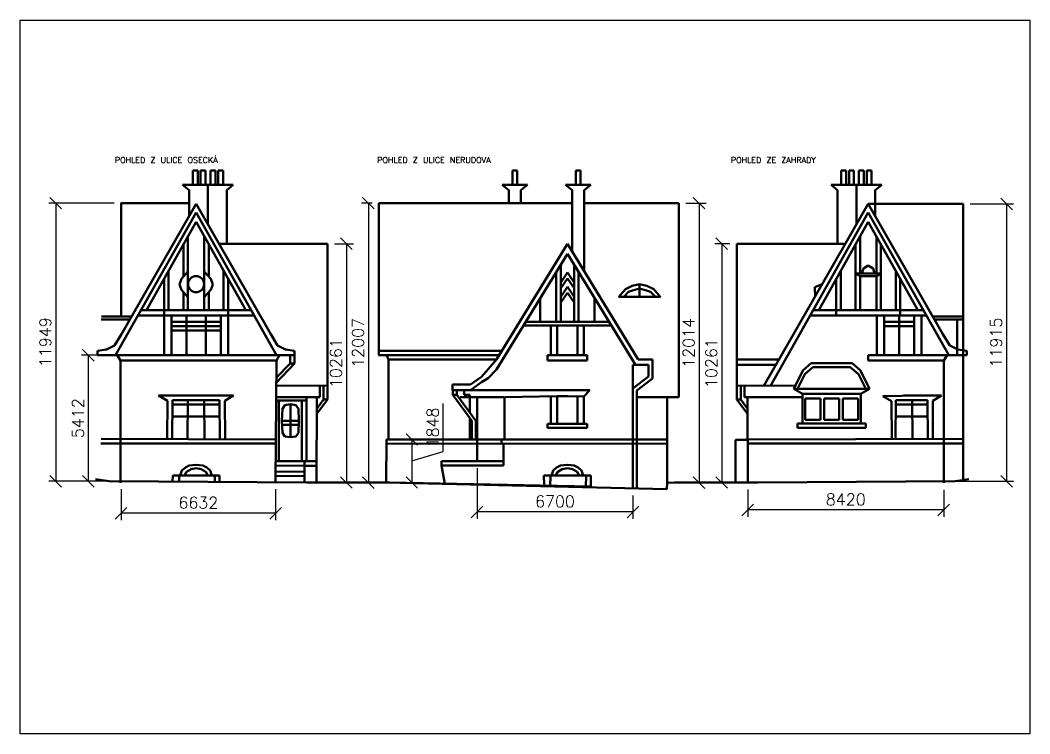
# Model space of a CAD drawing. Header units: millimetres. Extents: x -1463353 to -693674, y -1913439 to -867598.
# Drawn here: x -737048 to -693674, y -977796 to -947128 of the extents above; entities that cross this region are included whole.
import ezdxf

# ---------------------------------------------------------------- set-up
doc = ezdxf.new("R2010")
doc.units = ezdxf.units.MM
doc.layers.add('hervert-pohled', color=1, linetype='Continuous', lineweight=50)
doc.layers.add('vykres', color=9, linetype='Continuous', plot=False)
doc.styles.get("Standard").update_dxf_attribs({"font": 'txt.shx'})
doc.dimstyles.new('ISO-25', dxfattribs={"dimtxt": 500, "dimasz": 500, "dimexe": 300, "dimexo": 300, "dimgap": 200, "dimtad": 1, "dimdec": 0, "dimtxsty": 'Standard', "dimblk": 'OBLIQUE', "dimcen": 1, "dimadec": 0, "dimazin": 0, "dimtfac": 1, "dimtdec": 0, "dimtmove": 1, "dimatfit": 3, "dimldrblk": 'OBLIQUE', "dimfxl": 0, "dimarcsym": 0})

# ---------------------------------------------------------------- blocks, each defined once
blk = doc.blocks.new('_Oblique')
at = {"color": 0, "linetype": 'ByBlock', "lineweight": -2}
blk.add_line((-0.5, -0.5), (0.5, 0.5), dxfattribs=at)
blk = doc.blocks.new('*D114')
at = {"layer": 'Defpoints', "color": 0}
for p in [(-732711, -954991), (-735519, -966940), (-732733, -966940)]:
    blk.add_point(p, dxfattribs=at)
at = {"layer": 'hervert-pohled', "color": 0, "lineweight": -2}
for p, q in [((-733011, -954991), (-735819, -954991)), ((-735519, -954991), (-735519, -966940)), ((-733033, -966940), (-735819, -966940))]:
    blk.add_line(p, q, dxfattribs=at)
at = {"layer": 'hervert-pohled', "color": 0, "lineweight": -2, "xscale": 500, "yscale": 500, "zscale": 500}
for p, rotation in [((-735519, -954991), 90), ((-735519, -966940), 270)]:
    blk.add_blockref('_Oblique', p, dxfattribs=dict(at, rotation=rotation))
at = {"layer": 'hervert-pohled', "color": 0, "insert": (-735969, -960965), "char_height": 500, "attachment_point": 5, "rotation": 90}
blk.add_mtext('11949', dxfattribs=at)
blk = doc.blocks.new('*D115')
at = {"layer": 'Defpoints', "color": 0}
for p in [(-696538, -955025), (-697372, -966940), (-694671, -966940)]:
    blk.add_point(p, dxfattribs=at)
at = {"layer": 'hervert-pohled', "color": 0, "lineweight": -2}
for p, q in [((-696238, -955025), (-694371, -955025)), ((-694671, -955025), (-694671, -966940)), ((-697072, -966940), (-694371, -966940))]:
    blk.add_line(p, q, dxfattribs=at)
at = {"layer": 'hervert-pohled', "color": 0, "lineweight": -2, "xscale": 500, "yscale": 500, "zscale": 500}
for p, rotation in [((-694671, -955025), 90), ((-694671, -966940), 270)]:
    blk.add_blockref('_Oblique', p, dxfattribs=dict(at, rotation=rotation))
at = {"layer": 'hervert-pohled', "color": 0, "insert": (-695121, -960983), "char_height": 500, "attachment_point": 5, "rotation": 90}
blk.add_mtext('11915', dxfattribs=at)
blk = doc.blocks.new('*D116')
at = {"layer": 'Defpoints', "color": 0}
for p in [(-706255, -956734), (-706906, -966995), (-706241, -966995)]:
    blk.add_point(p, dxfattribs=at)
at = {"layer": 'hervert-pohled', "color": 0, "lineweight": -2}
for p, q in [((-706555, -956734), (-707206, -956734)), ((-706906, -956734), (-706906, -966995)), ((-706541, -966995), (-707206, -966995))]:
    blk.add_line(p, q, dxfattribs=at)
at = {"layer": 'hervert-pohled', "color": 0, "lineweight": -2, "xscale": 500, "yscale": 500, "zscale": 500}
for p, rotation in [((-706906, -956734), 90), ((-706906, -966995), 270)]:
    blk.add_blockref('_Oblique', p, dxfattribs=dict(at, rotation=rotation))
at = {"layer": 'hervert-pohled', "color": 0, "insert": (-707356, -961865), "char_height": 500, "attachment_point": 5, "rotation": 90}
blk.add_mtext('10261', dxfattribs=at)
blk = doc.blocks.new('*D117')
at = {"layer": 'Defpoints', "color": 0}
for p in [(-721633, -954991), (-722087, -966998), (-721320, -966998)]:
    blk.add_point(p, dxfattribs=at)
at = {"layer": 'hervert-pohled', "color": 0, "lineweight": -2}
for p, q in [((-721933, -954991), (-722387, -954991)), ((-722087, -954991), (-722087, -966998)), ((-721620, -966998), (-722387, -966998))]:
    blk.add_line(p, q, dxfattribs=at)
at = {"layer": 'hervert-pohled', "color": 0, "lineweight": -2, "xscale": 500, "yscale": 500, "zscale": 500}
for p, rotation in [((-722087, -954991), 90), ((-722087, -966998), 270)]:
    blk.add_blockref('_Oblique', p, dxfattribs=dict(at, rotation=rotation))
at = {"layer": 'hervert-pohled', "color": 0, "insert": (-722537, -960995), "char_height": 500, "attachment_point": 5, "rotation": 90}
blk.add_mtext('12007', dxfattribs=at)
blk = doc.blocks.new('*D118')
at = {"layer": 'Defpoints', "color": 0}
for p in [(-723849, -956734), (-723863, -966995), (-723035, -966995)]:
    blk.add_point(p, dxfattribs=at)
at = {"layer": 'hervert-pohled', "color": 0, "lineweight": -2}
for p, q in [((-723549, -956734), (-722735, -956734)), ((-723035, -956734), (-723035, -966995)), ((-723563, -966995), (-722735, -966995))]:
    blk.add_line(p, q, dxfattribs=at)
at = {"layer": 'hervert-pohled', "color": 0, "lineweight": -2, "xscale": 500, "yscale": 500, "zscale": 500}
for p, rotation in [((-723035, -956734), 90), ((-723035, -966995), 270)]:
    blk.add_blockref('_Oblique', p, dxfattribs=dict(at, rotation=rotation))
at = {"layer": 'hervert-pohled', "color": 0, "insert": (-723485, -961865), "char_height": 500, "attachment_point": 5, "rotation": 90}
blk.add_mtext('10261', dxfattribs=at)
blk = doc.blocks.new('*D119')
at = {"layer": 'Defpoints', "color": 0}
for p in [(-708745, -954991), (-709258, -967005), (-707882, -967005)]:
    blk.add_point(p, dxfattribs=at)
at = {"layer": 'hervert-pohled', "color": 0, "lineweight": -2}
for p, q in [((-708445, -954991), (-707582, -954991)), ((-707882, -954991), (-707882, -967005)), ((-708958, -967005), (-707582, -967005))]:
    blk.add_line(p, q, dxfattribs=at)
at = {"layer": 'hervert-pohled', "color": 0, "lineweight": -2, "xscale": 500, "yscale": 500, "zscale": 500}
for p, rotation in [((-707882, -954991), 90), ((-707882, -967005), 270)]:
    blk.add_blockref('_Oblique', p, dxfattribs=dict(at, rotation=rotation))
at = {"layer": 'hervert-pohled', "color": 0, "insert": (-708332, -960998), "char_height": 500, "attachment_point": 5, "rotation": 90}
blk.add_mtext('12014', dxfattribs=at)
blk = doc.blocks.new('*D120')
at = {"layer": 'Defpoints', "color": 0}
for p in [(-734119, -961528), (-732947, -961528), (-732733, -966940)]:
    blk.add_point(p, dxfattribs=at)
at = {"layer": 'hervert-pohled', "color": 0, "lineweight": -2}
for p, q in [((-733247, -961528), (-734419, -961528)), ((-734119, -966940), (-734119, -961528)), ((-733033, -966940), (-734419, -966940))]:
    blk.add_line(p, q, dxfattribs=at)
at = {"layer": 'hervert-pohled', "color": 0, "lineweight": -2, "xscale": 500, "yscale": 500, "zscale": 500}
for p, rotation in [((-734119, -961528), 90), ((-734119, -966940), 270)]:
    blk.add_blockref('_Oblique', p, dxfattribs=dict(at, rotation=rotation))
at = {"layer": 'hervert-pohled', "color": 0, "insert": (-734569, -964234), "char_height": 500, "attachment_point": 5, "rotation": 90}
blk.add_mtext('5412', dxfattribs=at)
blk = doc.blocks.new('*D121')
at = {"layer": 'Defpoints', "color": 0}
for p in [(-732711, -966985), (-726079, -966985), (-732711, -968315)]:
    blk.add_point(p, dxfattribs=at)
at = {"layer": 'hervert-pohled', "color": 0, "lineweight": -2}
for p, q in [((-732711, -967285), (-732711, -968615)), ((-726079, -967285), (-726079, -968615)), ((-726079, -968315), (-732711, -968315))]:
    blk.add_line(p, q, dxfattribs=at)
at = {"layer": 'hervert-pohled', "color": 0, "lineweight": -2, "xscale": 500, "yscale": 500, "zscale": 500, "rotation": 180}
blk.add_blockref('_Oblique', (-732711, -968315), dxfattribs=at)
at = {"layer": 'hervert-pohled', "color": 0, "lineweight": -2, "xscale": 500, "yscale": 500, "zscale": 500}
blk.add_blockref('_Oblique', (-726079, -968315), dxfattribs=at)
at = {"layer": 'hervert-pohled', "color": 0, "insert": (-729395, -967865), "char_height": 500, "attachment_point": 5}
blk.add_mtext('6632', dxfattribs=at)
blk = doc.blocks.new('*D122')
at = {"layer": 'Defpoints', "color": 0}
for p in [(-705792, -966994), (-697372, -967008), (-705792, -968175)]:
    blk.add_point(p, dxfattribs=at)
at = {"layer": 'hervert-pohled', "color": 0, "lineweight": -2}
for p, q in [((-705792, -967294), (-705792, -968475)), ((-697372, -967308), (-697372, -968475)), ((-697372, -968175), (-705792, -968175))]:
    blk.add_line(p, q, dxfattribs=at)
at = {"layer": 'hervert-pohled', "color": 0, "lineweight": -2, "xscale": 500, "yscale": 500, "zscale": 500, "rotation": 180}
blk.add_blockref('_Oblique', (-705792, -968175), dxfattribs=at)
at = {"layer": 'hervert-pohled', "color": 0, "lineweight": -2, "xscale": 500, "yscale": 500, "zscale": 500}
blk.add_blockref('_Oblique', (-697372, -968175), dxfattribs=at)
at = {"layer": 'hervert-pohled', "color": 0, "insert": (-701582, -967725), "char_height": 500, "attachment_point": 5}
blk.add_mtext('8420', dxfattribs=at)
blk = doc.blocks.new('*D123')
at = {"layer": 'Defpoints', "color": 0}
for p in [(-717422, -966078), (-710722, -967250), (-717422, -968259)]:
    blk.add_point(p, dxfattribs=at)
at = {"layer": 'hervert-pohled', "color": 0, "lineweight": -2}
for p, q in [((-717422, -966378), (-717422, -968559)), ((-710722, -967550), (-710722, -968559)), ((-710722, -968259), (-717422, -968259))]:
    blk.add_line(p, q, dxfattribs=at)
at = {"layer": 'hervert-pohled', "color": 0, "lineweight": -2, "xscale": 500, "yscale": 500, "zscale": 500, "rotation": 180}
blk.add_blockref('_Oblique', (-717422, -968259), dxfattribs=at)
at = {"layer": 'hervert-pohled', "color": 0, "lineweight": -2, "xscale": 500, "yscale": 500, "zscale": 500}
blk.add_blockref('_Oblique', (-710722, -968259), dxfattribs=at)
at = {"layer": 'hervert-pohled', "color": 0, "insert": (-714072, -967809), "char_height": 500, "attachment_point": 5}
blk.add_mtext('6700', dxfattribs=at)
blk = doc.blocks.new('*D124')
at = {"layer": 'Defpoints', "color": 0}
for p in [(-721317, -965147), (-721354, -966995), (-720223, -966995)]:
    blk.add_point(p, dxfattribs=at)
at = {"layer": 'hervert-pohled', "color": 0, "lineweight": -2}
for p, q in [((-718873, -965666), (-718873, -963599)), ((-721017, -965147), (-719923, -965147)), ((-720223, -965147), (-720223, -966995)), ((-720223, -966071), (-718873, -965666)), ((-721054, -966995), (-719923, -966995))]:
    blk.add_line(p, q, dxfattribs=at)
at = {"layer": 'hervert-pohled', "color": 0, "lineweight": -2, "xscale": 500, "yscale": 500, "zscale": 500}
for p, rotation in [((-720223, -965147), 90), ((-720223, -966995), 270)]:
    blk.add_blockref('_Oblique', p, dxfattribs=dict(at, rotation=rotation))
at = {"layer": 'hervert-pohled', "color": 0, "insert": (-719323, -964632), "char_height": 500, "attachment_point": 5, "rotation": 90}
blk.add_mtext('1848', dxfattribs=at)

msp = doc.modelspace()

# ---------------------------------------------------------------- linework, layer by layer
at = {"layer": 'hervert-pohled'}
for p, q in [((-729634.3, -953590.3), (-729634.3, -954196.9)), ((-729634.3, -953590.3), (-729422.8, -953590.3)), ((-729422.8, -953590.3), (-729422.8, -954196.9)), ((-729301.8, -953590.3), (-729301.8, -954196.9)), ((-729301.8, -953590.3), (-729090.4, -953590.3)), ((-729090.4, -953590.3), (-729090.4, -954196.9)), ((-728664.5, -953590.3), (-728875.9, -953590.3)), ((-728875.9, -953590.3), (-728875.9, -954196.9)), ((-728664.5, -953590.3), (-728664.5, -954196.9)), ((-728332, -953590.3), (-728543.5, -953590.3)), ((-728543.5, -953590.3), (-728543.5, -954196.9)), ((-728332, -953590.3), (-728332, -954196.9)), ((-715903.2, -953590.3), (-715903.2, -954196.9)), ((-715903.2, -953590.3), (-715691.8, -953590.3)), ((-715691.8, -953590.3), (-715903.2, -953590.3)), ((-715903.2, -953590.3), (-715903.2, -954196.9)), ((-715691.8, -953590.3), (-715691.8, -954196.9)), ((-715691.8, -953590.3), (-715691.8, -954196.9)), ((-713182.9, -953590.3), (-713182.9, -954196.9)), ((-713182.9, -953590.3), (-712971.4, -953590.3)), ((-712971.4, -953590.3), (-713182.9, -953590.3)), ((-713182.9, -953590.3), (-713182.9, -954196.9)), ((-712971.4, -953590.3), (-712971.4, -954196.9)), ((-712971.4, -953590.3), (-712971.4, -954196.9)), ((-701772.5, -953590.3), (-701772.5, -954196.9)), ((-701772.5, -953590.3), (-701561.1, -953590.3)), ((-701561.1, -953590.3), (-701561.1, -954196.9)), ((-701440.1, -953590.3), (-701440.1, -954196.9)), ((-701440.1, -953590.3), (-701228.6, -953590.3)), ((-701228.6, -953590.3), (-701228.6, -954196.9)), ((-701014.2, -953590.3), (-701014.2, -954196.9)), ((-700802.7, -953590.3), (-701014.2, -953590.3)), ((-700802.7, -953590.3), (-700802.7, -954196.9)), ((-700470.3, -953590.3), (-700681.7, -953590.3)), ((-700681.7, -953590.3), (-700681.7, -954196.9)), ((-700470.3, -953590.3), (-700470.3, -954196.9)), ((-728983.2, -954196.9), (-730074.7, -954196.9)), ((-730074.7, -954196.9), (-729791.6, -954432.7)), ((-728983.2, -955910.8), (-728983.2, -954196.9)), ((-728983.2, -954196.9), (-727891.6, -954196.9)), ((-727891.6, -954196.9), (-728174.7, -954432.7)), ((-715252.1, -954196.9), (-716343.7, -954196.9)), ((-716343.7, -954196.9), (-716060.6, -954432.7)), ((-716342.9, -954196.9), (-715251.3, -954196.9)), ((-715251.3, -954196.9), (-715534.5, -954432.7)), ((-712531.8, -954196.9), (-713623.3, -954196.9)), ((-713623.3, -954196.9), (-713340.2, -954432.7)), ((-713622.5, -954196.9), (-712531, -954196.9)), ((-712531, -954196.9), (-712814.1, -954432.7)), ((-701121.4, -954196.9), (-702213, -954196.9)), ((-702213, -954196.9), (-701929.9, -954432.7)), ((-701121.4, -955910.8), (-701121.4, -954196.9)), ((-701121.4, -954196.9), (-700029.8, -954196.9)), ((-700029.8, -954196.9), (-700313, -954432.7)), ((-729791.6, -954432.7), (-729791.6, -955549.3)), ((-728174.7, -954432.7), (-728174.7, -956734.1)), ((-716060.6, -954432.7), (-716060.6, -954991)), ((-715534.5, -954432.7), (-715534.5, -954991)), ((-713340.2, -954432.7), (-713340.2, -957062)), ((-712814.1, -954432.7), (-712814.1, -957921.8)), ((-701929.9, -954432.7), (-701929.9, -956734.1)), ((-700313, -954432.7), (-700313, -955549.3)), ((-729791.6, -954991), (-732722.6, -954991)), ((-732711, -954991), (-732711, -959868.7)), ((-732697.1, -960615.7), (-729491.1, -955025.2)), ((-726285, -960615.7), (-729491.1, -955025.2)), ((-721633.4, -954991), (-713340.2, -954991)), ((-721633.4, -954991), (-721633.4, -961528.1)), ((-708745.4, -954991), (-712814.1, -954991)), ((-708745.4, -954991), (-708745.4, -963321.5)), ((-703819.6, -960615.7), (-700613.5, -955025.2)), ((-697407.4, -960615.7), (-700613.5, -955025.2)), ((-700613.5, -955025.2), (-696537.8, -955025.2)), ((-696537.8, -955025.2), (-696537.8, -966884.7)), ((-729491.1, -955388.9), (-732946.5, -961528.1)), ((-729491.1, -955388.9), (-726035.6, -961528.1)), ((-700613.5, -955388.9), (-704069, -961528.1)), ((-700613.5, -955388.9), (-697158, -961528.1)), ((-731621.2, -959591), (-729491.1, -955794.7)), ((-727360.9, -959591), (-729491.1, -955794.7)), ((-702743.6, -959591), (-700613.5, -955794.7)), ((-698483.4, -959591), (-700613.5, -955794.7)), ((-730034.1, -958147.2), (-730034.1, -956762.4)), ((-729844, -959591), (-729844, -956423.8)), ((-729138.1, -959591), (-729138.1, -956423.8)), ((-728948.1, -958147.2), (-728948.1, -956762.4)), ((-723849.2, -956734.1), (-728511, -956734.1)), ((-723849.2, -956734.1), (-723849.2, -962846)), ((-713540.8, -956734.1), (-716581.3, -961703.2)), ((-713540.8, -956734.1), (-710500.4, -961703.2)), ((-706255.4, -956734.1), (-701593.5, -956734.1)), ((-706255.4, -956734.1), (-706255.4, -962846)), ((-701156.5, -959591), (-701156.5, -956762.4)), ((-700966.5, -958020.2), (-700966.5, -956423.8)), ((-700260.5, -958020.2), (-700260.5, -956423.8)), ((-700070.5, -959591), (-700070.5, -956762.4)), ((-713540.8, -957163.2), (-716581.3, -962132.3)), ((-713540.8, -957163.2), (-710615.9, -961943.5)), ((-713826.5, -960097.7), (-713826.5, -957630.1)), ((-713255.1, -960097.7), (-713255.1, -957630.1)), ((-730673.7, -959591), (-730673.7, -957902.3)), ((-728308.5, -959591), (-728308.5, -957902.3)), ((-714024.9, -960097.7), (-714024.9, -957954.4)), ((-713826.5, -958397.5), (-713540.8, -957976.2)), ((-713255.1, -958397.5), (-713540.8, -957976.2)), ((-713056.7, -960097.7), (-713056.7, -957954.4)), ((-701796.1, -959591), (-701796.1, -957902.3)), ((-701156.5, -958020.2), (-700613.5, -958020.2)), ((-700966.5, -958123.6), (-701156.5, -958020.2)), ((-700966.5, -959591), (-700966.5, -958123.6)), ((-700613.5, -958123.6), (-700966.5, -958123.6)), ((-700070.5, -958020.2), (-700613.5, -958020.2)), ((-700613.5, -958123.6), (-700260.5, -958123.6)), ((-700260.5, -958123.6), (-700070.5, -958020.2)), ((-700260.5, -959591), (-700260.5, -958123.6)), ((-699430.9, -959591), (-699430.9, -957902.3)), ((-730864.1, -959823.2), (-730864.1, -958241.7)), ((-728118.1, -959823.2), (-728118.1, -958241.7)), ((-713826.5, -958646.2), (-713540.8, -958224.9)), ((-713255.1, -958646.2), (-713540.8, -958224.9)), ((-710440.1, -958476.5), (-710440.1, -959012.9)), ((-702592.8, -958476.5), (-702911.4, -958596.8)), ((-701986.5, -959823.2), (-701986.5, -958241.7)), ((-699240.5, -959823.2), (-699240.5, -958241.7)), ((-730034.1, -958820.4), (-730034.1, -959591)), ((-728948.1, -958820.4), (-728948.1, -959591)), ((-713826.5, -959011.6), (-713540.8, -958590.3)), ((-713826.5, -959260.2), (-713540.8, -958839)), ((-713255.1, -959011.6), (-713540.8, -958590.3)), ((-713255.1, -959260.2), (-713540.8, -958839)), ((-702911.4, -958596.8), (-702900.4, -959012.9)), ((-700070.5, -958820.4), (-700070.5, -959591)), ((-714704.7, -959065.3), (-714704.7, -960097.7)), ((-712376.9, -959065.3), (-712376.9, -960097.7)), ((-731986.9, -959823.2), (-729491.1, -959823.2)), ((-731856.3, -959591), (-729491.1, -959591)), ((-730864.1, -959823.2), (-730864.1, -961528.1)), ((-730550.7, -959823.2), (-730550.7, -961528.1)), ((-729907.4, -959823.2), (-729907.4, -961528.1)), ((-727125.9, -959591), (-729491.1, -959591)), ((-726995.2, -959823.2), (-729491.1, -959823.2)), ((-729074.7, -959823.2), (-729074.7, -961528.1)), ((-728431.4, -959823.2), (-728431.4, -961528.1)), ((-728118.1, -959823.2), (-728118.1, -961528.1)), ((-703109.3, -959823.2), (-700613.5, -959823.2)), ((-702978.7, -959591), (-700613.5, -959591)), ((-698248.3, -959591), (-700613.5, -959591)), ((-698117.7, -959823.2), (-700613.5, -959823.2)), ((-700238.9, -959823.2), (-700238.9, -961528.1)), ((-699925.5, -959823.2), (-699925.5, -961528.1)), ((-699282.3, -959823.2), (-699282.3, -961528.1)), ((-699282.3, -959823.2), (-699282.3, -961528.1)), ((-698639, -959823.2), (-698639, -961528.1)), ((-698325.6, -959823.2), (-698325.6, -961528.1)), ((-732339.4, -959992), (-733573.6, -959992)), ((-732268.7, -959868.7), (-733555, -959868.7)), ((-730550.7, -960094.8), (-729491.1, -960094.8)), ((-730550.7, -960276), (-729491.1, -960276)), ((-728431.4, -960094.8), (-729491.1, -960094.8)), ((-728431.4, -960276), (-729491.1, -960276)), ((-715429, -960249), (-713540.8, -960249)), ((-713540.8, -960097.7), (-715336.3, -960097.7)), ((-714244.9, -960252.7), (-714244.9, -961528.1)), ((-713976.1, -960249), (-713976.1, -961528.1)), ((-713540.8, -960097.7), (-711745.3, -960097.7)), ((-711652.7, -960249), (-713540.8, -960249)), ((-713105.6, -960249), (-713105.6, -961528.1)), ((-712836.8, -960252.7), (-712836.8, -961528.1)), ((-699925.5, -960094.8), (-699282.3, -960094.8)), ((-699925.5, -960276), (-699282.3, -960276)), ((-698639, -960094.8), (-699282.3, -960094.8)), ((-698639, -960276), (-699282.3, -960276)), ((-696537.8, -959868.7), (-697835.8, -959868.7)), ((-696537.8, -959992), (-697765.2, -959992)), ((-696797.9, -959992), (-696797.9, -961528.1)), ((-732994.6, -961107.9), (-732697.1, -960615.7)), ((-730550.7, -960457.3), (-729491.1, -960457.3)), ((-728431.4, -960457.3), (-729491.1, -960457.3)), ((-725987.5, -961107.9), (-726285, -960615.7)), ((-705094.1, -962838.2), (-703819.6, -960615.7)), ((-697110, -961107.9), (-697407.4, -960615.7)), ((-733336.1, -961283.4), (-732994.6, -961107.9)), ((-725646.1, -961283.4), (-725987.5, -961107.9)), ((-696768.5, -961283.4), (-697110, -961107.9)), ((-733723.8, -961334.4), (-733336.1, -961283.4)), ((-733723.8, -961528.1), (-733723.8, -961334.4)), ((-733077.9, -961528.1), (-733723.8, -961528.1)), ((-725904.2, -961528.1), (-733077.9, -961528.1)), ((-732885.2, -961528.1), (-732732.6, -961746.2)), ((-725904.2, -961528.1), (-726043.6, -961746.2)), ((-725904.2, -961528.1), (-725258.3, -961528.1)), ((-725258.3, -961334.4), (-725646.1, -961283.4)), ((-725454.6, -961877.6), (-725454.6, -961528.1)), ((-725258.3, -961528.1), (-725258.3, -961334.4)), ((-725258.3, -961528.1), (-725258.3, -961877.6)), ((-721652.9, -961528.1), (-716457.8, -961528.1)), ((-721633.4, -961334.4), (-716400.3, -961334.4)), ((-721221.8, -961703.2), (-721316.5, -961528.1)), ((-713976.1, -961528.1), (-714390.5, -961528.1)), ((-714390.5, -961528.1), (-714390.5, -961746.2)), ((-713976.1, -961528.1), (-713105.6, -961528.1)), ((-713105.6, -961528.1), (-712691.1, -961528.1)), ((-712691.1, -961528.1), (-712691.1, -961746.2)), ((-704819.2, -962836.3), (-704069, -961528.1)), ((-700613.5, -961528.1), (-697026.6, -961528.1)), ((-700613.5, -961528.1), (-700613.5, -961746.2)), ((-697219.4, -961528.1), (-697371.9, -961746.2)), ((-697026.6, -961528.1), (-696380.7, -961528.1)), ((-696380.7, -961334.4), (-696768.5, -961283.4)), ((-696380.7, -961528.1), (-696380.7, -961334.4)), ((-726043.6, -961746.2), (-732732.6, -961746.2)), ((-732732.6, -961746.2), (-732732.6, -967008.1)), ((-726043.6, -961746.2), (-726078.8, -966984.8)), ((-725258.3, -961877.6), (-726050.1, -962709.7)), ((-725454.6, -961877.6), (-726048.7, -962501.9)), ((-725258.3, -961877.6), (-725454.6, -961877.6)), ((-721221.8, -965146.5), (-721221.8, -961703.2)), ((-721221.8, -961703.2), (-716581.3, -961703.2)), ((-714390.5, -961746.2), (-713540.8, -961746.2)), ((-712691.1, -961746.2), (-713540.8, -961746.2)), ((-710721.6, -965146.5), (-710721.6, -961943.5)), ((-710721.6, -961943.5), (-710048.3, -961943.5)), ((-710500.4, -961703.2), (-709885.8, -961703.2)), ((-710048.3, -961943.5), (-710048.3, -962445.3)), ((-709885.8, -961703.2), (-709878.7, -961942.3)), ((-709879.7, -962528), (-709878.7, -961942.3)), ((-704443.2, -961703.2), (-706255.4, -961703.2)), ((-706255.4, -961943.5), (-704581, -961943.5)), ((-700613.5, -961746.2), (-697371.9, -961746.2)), ((-697371.9, -961746.2), (-697371.9, -967008.1)), ((-710048.3, -962445.3), (-710721.6, -962962.2)), ((-723849.2, -962846), (-726050.9, -962831.2)), ((-724175.9, -963321.5), (-724172.7, -962843.8)), ((-724017.8, -963430.5), (-724018.9, -962844.8)), ((-723849.2, -962846), (-723849.2, -963430.5)), ((-718472, -962786.2), (-718472, -962786.2)), ((-709879.7, -962528), (-710552, -963044.1)), ((-706255.4, -962846), (-703699.8, -962831.2)), ((-706255.4, -962846), (-706255.4, -963430.5)), ((-706086.8, -963430.5), (-706085.7, -962844.8)), ((-705928.7, -963321.5), (-705931.9, -962843.8)), ((-729478, -963262), (-731100.7, -963262)), ((-731100.7, -963262), (-730724.9, -963482)), ((-729504.1, -963262), (-727881.4, -963262)), ((-727881.4, -963262), (-728257.3, -963482)), ((-726054.2, -963321.5), (-724175.9, -963321.5)), ((-724744.7, -966077.5), (-724744.7, -963321.5)), ((-724307.5, -963321.5), (-724312.5, -966994.3)), ((-718461.5, -963025), (-718461.5, -963227.8)), ((-718461.5, -963227.8), (-718292.9, -963227.8)), ((-718461.5, -963227.8), (-717639.8, -964338.5)), ((-718292.9, -963227.8), (-718292.9, -963025)), ((-718292.9, -963227.8), (-717471.2, -964338.5)), ((-716267, -963321.5), (-718145.3, -963321.5)), ((-717970.8, -963025), (-717970.8, -963229.1)), ((-717970.8, -963229.1), (-717734, -963229.1)), ((-717734, -963229.1), (-717734, -963983.3)), ((-717703.5, -963025), (-712579.4, -963025)), ((-717421.6, -963321.5), (-717421.6, -966078.1)), ((-713976.1, -963290.7), (-716247.5, -963321.5)), ((-716247.5, -965146.5), (-716247.5, -963321.5)), ((-714244.9, -963294.4), (-714244.9, -964479.2)), ((-713976.1, -963290.7), (-713976.1, -964479.2)), ((-713976.1, -963290.7), (-713540.8, -963290.7)), ((-713540.8, -963290.7), (-712836.8, -963294.4)), ((-713105.6, -963290.7), (-713105.6, -964479.2)), ((-712836.8, -963294.4), (-712579.4, -963025)), ((-712836.8, -963294.4), (-712836.8, -964479.2)), ((-710552, -965146.5), (-710552, -963044.1)), ((-708745.4, -963321.5), (-710505.2, -963321.5)), ((-709257.7, -967005.1), (-709257.7, -963321.5)), ((-703443.1, -963321.5), (-705928.7, -963321.5)), ((-705797.1, -963321.5), (-705792.1, -966994.3)), ((-703818.9, -962968), (-700555.3, -962968)), ((-703443.1, -963187.9), (-703818.9, -962968)), ((-703443.1, -963187.9), (-703443.1, -964461.1)), ((-700931.2, -963187.9), (-703443.1, -963187.9)), ((-700555.3, -962968), (-700931.2, -963187.9)), ((-700931.2, -963187.9), (-700931.2, -964461.1)), ((-698365.1, -963257.2), (-699987.7, -963279)), ((-699987.7, -963279), (-699608.9, -963493.9)), ((-699091.5, -963262), (-697468.8, -963262)), ((-697468.8, -963262), (-697844.6, -963482)), ((-730724.9, -963482), (-730735.9, -965115.1)), ((-730501, -963460.2), (-730512.2, -965116.6)), ((-730502.3, -963645.5), (-729491.1, -963645.5)), ((-730501, -963460.2), (-729491.1, -963460.2)), ((-729842.5, -963460.2), (-729853.7, -965121)), ((-728481.1, -963460.2), (-729491.1, -963460.2)), ((-728479.9, -963645.5), (-729491.1, -963645.5)), ((-729139.6, -963460.2), (-729128.4, -965121)), ((-728481.1, -963460.2), (-728470, -965116.6)), ((-728257.3, -963482), (-728246.3, -965115.1)), ((-724941.3, -963474.9), (-726055.2, -963475.6)), ((-725942.5, -966075.6), (-725932.5, -963473)), ((-725437.2, -963635.9), (-725440, -965051.1)), ((-724941.3, -966077.5), (-724941.3, -963474.9)), ((-724941.3, -963474.9), (-724744.7, -963474.9)), ((-723849.2, -963430.5), (-724308.5, -964051.4)), ((-724017.8, -963430.5), (-724308.2, -963823.1)), ((-723849.2, -963430.5), (-724017.8, -963430.5)), ((-706255.4, -963430.5), (-706086.8, -963430.5)), ((-706255.4, -963430.5), (-705796.1, -964051.4)), ((-706086.8, -963430.5), (-705796.4, -963823.1)), ((-702670.7, -963383.5), (-703327.1, -963383.5)), ((-703327.1, -963383.5), (-703327.1, -964307.4)), ((-702670.7, -963383.5), (-702670.7, -964307.4)), ((-702515.3, -963383.5), (-701859, -963383.5)), ((-702515.3, -963383.5), (-702515.3, -964307.4)), ((-701859, -963383.5), (-701859, -964307.4)), ((-701703.5, -963383.5), (-701047.2, -963383.5)), ((-701703.5, -963383.5), (-701703.5, -964307.4)), ((-701047.2, -963383.5), (-701047.2, -964307.4)), ((-699608.9, -963493.9), (-699597.9, -965127)), ((-699429.9, -963460.2), (-699441.1, -965121)), ((-699431.1, -963645.5), (-699078.4, -963645.5)), ((-699429.9, -963460.2), (-699078.4, -963460.2)), ((-698068.5, -963460.2), (-699078.4, -963460.2)), ((-698067.2, -963645.5), (-699078.4, -963645.5)), ((-698727, -963460.2), (-698715.8, -965121)), ((-698068.5, -963460.2), (-698057.3, -965116.6)), ((-697844.6, -963482), (-697833.6, -965115.1)), ((-730505.8, -964164.3), (-729491.1, -964164.3)), ((-728476.4, -964164.3), (-729491.1, -964164.3)), ((-699434.6, -964164.3), (-699078.4, -964164.3)), ((-698063.7, -964164.3), (-699078.4, -964164.3)), ((-725438.6, -964343.5), (-725806.5, -964342)), ((-725078, -964514.6), (-725798.6, -964514.6)), ((-725438.6, -964343.5), (-725070.7, -964343.5)), ((-717734, -964211.2), (-717734, -965146.5)), ((-717639.8, -964338.5), (-717639.8, -965146.5)), ((-717471.2, -965146.5), (-717471.2, -964338.5)), ((-713976.1, -964479.2), (-714390.5, -964479.2)), ((-714390.5, -964479.2), (-714390.5, -964647.9)), ((-713976.1, -964479.2), (-713540.8, -964479.2)), ((-713540.8, -964479.2), (-713105.6, -964479.2)), ((-713105.6, -964479.2), (-712691.1, -964479.2)), ((-712691.1, -964479.2), (-712691.1, -964647.9)), ((-703443.1, -964461.1), (-703660, -964461.1)), ((-703660, -964461.1), (-703660, -964647.9)), ((-703443.1, -964461.1), (-700931.2, -964461.1)), ((-702670.7, -964307.4), (-703327.1, -964307.4)), ((-701859, -964307.4), (-702515.3, -964307.4)), ((-701047.2, -964307.4), (-701703.5, -964307.4)), ((-700931.2, -964461.1), (-700714.3, -964461.1)), ((-700714.3, -964461.1), (-700714.3, -964647.9)), ((-714390.5, -964647.9), (-713540.8, -964647.9)), ((-712691.1, -964647.9), (-713540.8, -964647.9)), ((-703660, -964647.9), (-701356, -964647.9)), ((-700714.3, -964647.9), (-703018.2, -964647.9)), ((-726067.7, -965323.5), (-733580.8, -965323.5)), ((-733568.8, -965115.1), (-726066.5, -965146.5)), ((-721317.3, -965146.5), (-721319.9, -966998.5)), ((-721317.6, -965330), (-709257.7, -965323.5)), ((-721317.3, -965146.5), (-709257.7, -965146.5)), ((-716375.7, -965146.5), (-716375.7, -965323.5)), ((-716278.5, -966271.5), (-716278.5, -965323.5)), ((-710721.6, -967250.1), (-710721.6, -965146.5)), ((-710552, -967254.1), (-710552, -965146.5)), ((-706321.6, -965159.2), (-705794.6, -965158.5)), ((-706321.6, -965159.2), (-706319, -966995.1)), ((-696535.8, -965115.1), (-705794.6, -965145.4)), ((-705794.4, -965323.5), (-696523.8, -965323.5)), ((-724837.2, -966272.3), (-726074, -966263.9)), ((-724837.2, -966077.4), (-726072.7, -966078.7)), ((-724837.2, -966993.1), (-724837.2, -966077.4)), ((-724837.2, -966077.4), (-724311.3, -966078.1)), ((-724311.5, -966272.3), (-724837.2, -966272.3)), ((-718944, -966078.1), (-716278.5, -966078.1)), ((-718944, -966078.1), (-718944, -966271.5)), ((-718944, -966271.5), (-716278.5, -966271.5)), ((-718944, -966271.5), (-718809.4, -967045.9)), ((-730497.2, -966694.4), (-730498.9, -966955)), ((-728485, -966694.4), (-730497.2, -966694.4)), ((-730217, -966694.4), (-730218.8, -966956.9)), ((-728686.2, -966694.4), (-728688, -966967.2)), ((-728485, -966694.4), (-728486.8, -966968.6)), ((-724837.2, -966721.6), (-726077, -966713.3)), ((-724837.2, -966535.2), (-726075.8, -966526.9)), ((-712534.7, -966694.4), (-714546.9, -966694.4)), ((-714546.9, -966694.4), (-714538.6, -967110.9)), ((-714266.8, -966694.4), (-714273.5, -967165.8)), ((-712735.9, -966694.4), (-712743.3, -967202.1)), ((-712534.7, -966694.4), (-712531.8, -967171.8)), ((-733223.6, -966936.7), (-733805.9, -966848.5)), ((-724741.5, -966993.8), (-733223.6, -966936.7)), ((-721167.5, -966998.7), (-724741.5, -966993.8)), ((-721319.9, -966998.5), (-709269.1, -967284.6)), ((-712531.8, -967171.8), (-721167.5, -966998.7)), ((-709269.1, -967284.6), (-709257.7, -967005.1)), ((-709257.7, -967005.1), (-708937.1, -966998.7)), ((-708937.1, -966998.7), (-705363.1, -966993.8)), ((-705363.1, -966993.8), (-696880.9, -966936.7)), ((-696880.9, -966936.7), (-696298.6, -966848.5))]:
    msp.add_line(p, q, dxfattribs=at)
for points in [[(-700885, -958020.2), (-700821.6, -957804.1), (-700613.5, -957665.4)], [(-700342, -958020.2), (-700405.4, -957804.1), (-700613.5, -957665.4)], [(-729844, -957932.9), (-730122.8, -958247.2), (-730203.1, -958483.8)], [(-729138.1, -957932.9), (-728859.3, -958247.2), (-728779, -958483.8)], [(-729844, -959034.6), (-730122.8, -958720.4), (-730203.1, -958483.8)], [(-729138.1, -959034.6), (-728859.3, -958720.4), (-728779, -958483.8)], [(-710440.1, -959012.9), (-711326.1, -959012.9), (-711047.5, -958684.4), (-710752.1, -958543), (-710440.1, -958476.5)], [(-710440.1, -959012.9), (-709554, -959012.9), (-709832.6, -958684.4), (-710128, -958543), (-710440.1, -958476.5)], [(-710440.1, -958659.5), (-710743.8, -958746.8), (-710916.3, -958796.4), (-711118.4, -959012.9)], [(-710440.1, -958659.5), (-710136.3, -958746.8), (-709963.8, -958796.4), (-709761.7, -959012.9)], [(-716581.3, -961703.2), (-716944.2, -962120), (-717232.3, -962450.8), (-717703.5, -962786.2), (-718472, -962786.2)], [(-703818.9, -962968), (-703420.5, -962177), (-703067.2, -961871.9), (-702187.1, -961871.9)], [(-700555.3, -962968), (-700953.7, -962177), (-701307, -961871.9), (-702187.1, -961871.9)], [(-716581.3, -962132.3), (-716944.2, -962511.9), (-717232.3, -962689.6), (-717703.5, -963025), (-718472, -963025), (-718472, -962786.2)], [(-703656.7, -962968), (-703342.7, -962344.5), (-702989.4, -962039.4), (-702187.1, -962039.4)], [(-700717.6, -962968), (-701031.6, -962344.5), (-701384.9, -962039.4), (-702187.1, -962039.4)], [(-725437.2, -963635.9), (-725674.4, -963673.5), (-725782.4, -963824.5), (-725806.5, -964342)], [(-725437.2, -963635.9), (-725200.2, -963674.4), (-725092.8, -963825.8), (-725070.7, -964343.5)], [(-725437.2, -965051.1), (-725674.4, -965013.4), (-725782.4, -964862.4), (-725806.5, -964344.9)], [(-725437.2, -965051.1), (-725200.2, -965012.5), (-725092.8, -964861.1), (-725070.7, -964343.5)], [(-730173.3, -966694.4), (-730097.9, -966480.9), (-729951.2, -966350.2), (-729784.7, -966267), (-729495.2, -966231.4)], [(-728808.9, -966694.4), (-728884.2, -966480.9), (-729030.9, -966350.2), (-729197.5, -966267), (-729486.9, -966231.4)], [(-714223, -966694.4), (-714147.7, -966480.9), (-714001, -966350.2), (-713834.4, -966267), (-713545, -966231.4)], [(-712858.6, -966694.4), (-712933.9, -966480.9), (-713080.7, -966350.2), (-713247.2, -966267), (-713536.6, -966231.4)], [(-729995.7, -966694.4), (-729905, -966540.1), (-729709.2, -966421.1), (-729491.1, -966378.6)], [(-728986.4, -966694.4), (-729077.1, -966540.1), (-729272.9, -966421.1), (-729491.1, -966378.6)], [(-714045.5, -966694.4), (-713954.7, -966540.1), (-713759, -966421.1), (-713540.8, -966378.6)], [(-713036.2, -966694.4), (-713126.9, -966540.1), (-713322.7, -966421.1), (-713540.8, -966378.6)]]:
    msp.add_lwpolyline(points, dxfattribs=at)
msp.add_circle((-729491.1, -958473.1), 345.1, dxfattribs=at)
at = {"layer": 'vykres'}
msp.add_lwpolyline([(-737048, -977795.9), (-737048, -947127.5), (-693674.1, -947127.5), (-693674.1, -977795.9)], close=True, dxfattribs=at)

# ---------------------------------------------------------------- texts
at = {"layer": 'hervert-pohled'}
for s, p in [('POHLED Z ULICE OSECKÁ', (-732981.1, -953264)), ('POHLED Z ULICE NERUDOVA', (-721707.8, -953264)), ('POHLED ZE ZAHRADY', (-706516.5, -953264))]:
    msp.add_text(s, height=250, dxfattribs=at).set_placement(p)

# ---------------------------------------------------------------- dimensions: what is measured, and where the dimension line sits
for base, p1, p2, picture, middle in [((-735519.2, -966940), (-732711, -954991), (-732732.6, -966940), '*D114', (-735969.2, -960965.5)), ((-722087.1813, -966998.456), (-721633.4088, -954990.9944), (-721319.8584, -966998.456), '*D117', (-722537.1813, -960994.7252)), ((-707882.4, -967005.1), (-708745.4, -954991), (-709257.7, -967005.1), '*D119', (-708332.4, -960998)), ((-694670.7, -966940), (-696537.8, -955025.2), (-697371.9, -966940), '*D115', (-695120.7, -960982.6)), ((-723035.5, -966995), (-723849.2, -956734.1), (-723863.2, -966995), '*D118', (-723485.5, -961864.5)), ((-706906, -966995), (-706255.4, -956734.1), (-706241.3, -966995), '*D116', (-707356, -961864.5)), ((-734118.9, -961528.1), (-732732.6, -966940), (-732946.5, -961528.1), '*D120', (-734568.9, -964234)), ((-720222.6, -966994.9), (-721317.3, -965146.5), (-721354.4, -966994.9), '*D124', (-719322.6, -965465.7))]:
    dim = msp.add_linear_dim(base=base, p1=p1, p2=p2, angle=90, dimstyle='ISO-25', dxfattribs=at)
    dim.commit()
    dim.dimension.update_dxf_attribs({"geometry": picture, "text_midpoint": middle})
for base, p1, p2, picture, middle in [((-717421.6, -968258.5), (-710721.6, -967250.1), (-717421.6, -966078.1), '*D123', (-714071.6, -967808.5)), ((-732711, -968314.5), (-726078.8, -966984.8), (-732711, -966984.8), '*D121', (-729394.9, -967864.5)), ((-705792.1, -968175.2), (-697371.9, -967008.1), (-705792.1, -966994.3), '*D122', (-701582, -967725.2))]:
    dim = msp.add_linear_dim(base=base, p1=p1, p2=p2, dimstyle='ISO-25', dxfattribs=at)
    dim.commit()
    dim.dimension.update_dxf_attribs({"geometry": picture, "text_midpoint": middle})

doc.saveas('drawing.dxf')
